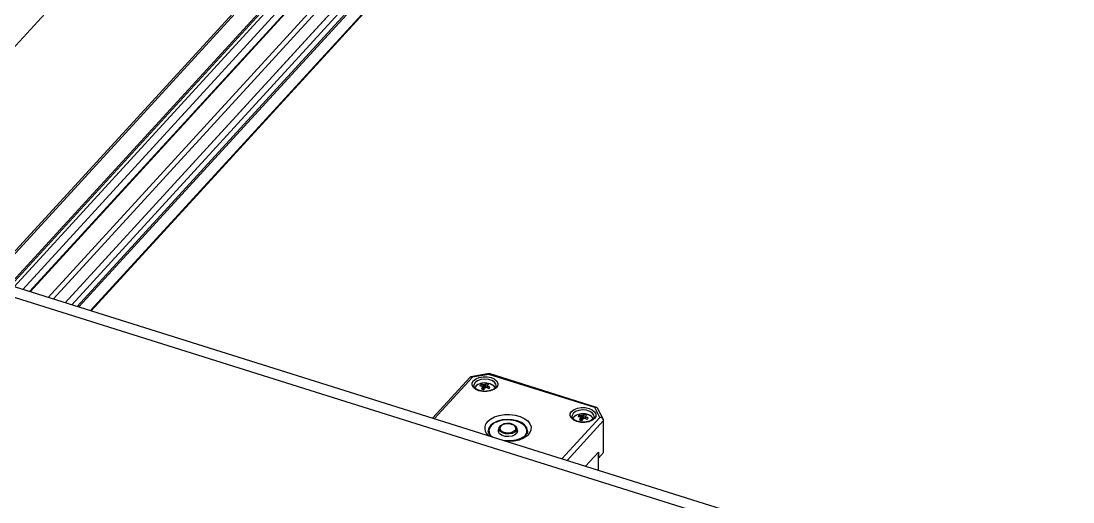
# Model space of a CAD drawing. Header units: millimetres. Extents: x -11 to 294, y 0 to 216.
# Drawn here: x 49.2 to 147, y 92.2 to 136.9 of the extents above; entities that cross this region are included whole.
import ezdxf

# ---------------------------------------------------------------- set-up
doc = ezdxf.new("R2010")
doc.units = ezdxf.units.MM

msp = doc.modelspace()

# ---------------------------------------------------------------- linework, layer by layer
at = {"color": 7, "linetype": 'Continuous', "lineweight": 25}
for p, q in [((83.881, 173.031), (40.68, 125.915)), ((53.275, 110.718), (108.102, 170.513)), ((53.877, 110.53), (107.517, 169.031)), ((55.672, 109.966), (108.047, 167.088)), ((83.947, 154.074), (46.224, 112.933)), ((48.532, 112.208), (86.255, 153.349)), ((49.316, 111.962), (87.039, 153.103)), ((87.678, 152.902), (49.955, 111.761)), ((161.794, 76.641), (40.391, 114.764)), ((162.224, 75.517), (38.553, 114.353)), ((90.951, 103.807), (87.448, 99.987)), ((92.704, 104.133), (91.006, 103.838)), ((92.683, 104.061), (91.144, 103.794)), ((102.533, 100.969), (92.683, 104.061)), ((102.708, 100.992), (92.705, 104.133)), ((91.997, 102.974), (91.97, 103.117)), ((92.105, 102.676), (92.085, 102.877)), ((92.122, 102.671), (92.093, 102.936)), ((92.143, 102.666), (92.159, 103.104)), ((92.259, 102.724), (92.249, 103.106)), ((92.343, 102.82), (92.32, 103.132)), ((92.406, 102.84), (92.423, 103.196)), ((92.519, 102.812), (92.543, 103.014)), ((92.586, 102.777), (92.6, 102.966)), ((103.003, 100.07), (102.533, 100.969)), ((103.334, 99.882), (102.789, 100.923)), ((101.119, 100.109), (101.092, 100.253)), ((101.227, 99.812), (101.207, 100.012)), ((101.244, 99.807), (101.215, 100.071)), ((101.266, 99.801), (101.281, 100.24)), ((101.381, 99.86), (101.371, 100.242)), ((101.465, 99.955), (101.442, 100.268)), ((101.528, 99.976), (101.545, 100.331)), ((101.641, 99.947), (101.665, 100.15)), ((101.708, 99.913), (101.722, 100.101)), ((93.619, 99.011), (93.618, 98.754)), ((94.365, 99.523), (94.355, 99.523)), ((95.284, 98.744), (95.286, 99.001)), ((103.342, 96.797), (103.36, 99.777)), ((102.876, 96.827), (101.677, 95.519)), ((102.865, 95.146), (102.876, 96.827)), ((102.876, 96.827), (102.872, 96.285)), ((103.342, 96.797), (102.872, 96.285))]:
    msp.add_line(p, q, dxfattribs=at)
at = {"color": 8, "linetype": 'Continuous', "lineweight": 25}
for p, q in [((51.68, 111.219), (107.833, 172.461)), ((54.377, 110.373), (108.018, 168.874)), ((46.383, 112.883), (84.106, 154.024)), ((48.061, 112.356), (85.783, 153.497)), ((48.206, 112.31), (85.929, 153.451)), ((50.003, 111.746), (87.726, 152.887)), ((91.144, 103.794), (87.608, 99.937)), ((99.467, 96.213), (103.003, 100.07)), ((103.36, 99.777), (99.952, 96.061))]:
    msp.add_line(p, q, dxfattribs=at)
at = {"color": 8, "linetype": 'Continuous', "lineweight": 25, "flags": 128}
for points in [[(52.166, 111.067), (108.126, 172.097), (116.556, 169.45)], [(53.258, 110.724), (108.116, 170.553), (112.519, 169.171)], [(54.523, 110.327), (108.105, 168.765), (111.408, 167.728)], [(55.615, 109.984), (108.096, 167.221), (110.891, 166.343)], [(91.406, 103.304), (91.295, 103.106), (91.285, 103.028)], [(93.351, 103.016), (93.329, 103.139), (93.195, 103.333), (92.955, 103.489), (92.638, 103.589), (92.282, 103.619), (91.931, 103.577), (91.627, 103.468), (91.406, 103.304)], [(92.54, 99.674), (92.827, 99.914), (93.2, 100.109), (93.642, 100.247), (94.127, 100.323), (94.63, 100.331), (95.123, 100.271), (95.58, 100.147), (95.977, 99.965), (96.291, 99.735), (96.506, 99.469), (96.61, 99.182), (96.598, 98.889), (96.471, 98.606), (96.235, 98.348), (95.902, 98.13), (95.492, 97.962), (95.025, 97.854), (94.528, 97.812), (94.372, 97.813)], [(96.285, 98.792), (96.283, 98.832), (96.205, 99.108), (96.006, 99.362), (95.702, 99.579), (95.313, 99.742), (94.864, 99.842), (94.388, 99.87), (93.916, 99.826), (93.48, 99.713), (93.111, 99.537), (92.833, 99.311)], [(100.528, 100.44), (100.417, 100.241), (100.407, 100.163)], [(102.474, 100.152), (102.451, 100.274), (102.317, 100.468), (102.077, 100.625), (101.76, 100.724), (101.405, 100.755), (101.053, 100.713), (100.749, 100.603), (100.528, 100.44)], [(92.833, 99.311), (92.665, 99.051), (92.618, 98.835)], [(95.286, 98.996), (95.293, 98.985), (95.351, 98.795), (95.288, 98.606), (95.112, 98.444), (94.846, 98.33), (94.528, 98.28), (94.198, 98.301), (93.904, 98.389), (93.683, 98.533), (93.565, 98.714), (93.568, 98.907), (93.619, 99.006)]]:
    msp.add_lwpolyline(points, dxfattribs=at)
at = {"color": 7, "linetype": 'Continuous', "lineweight": 25, "flags": 128}
for points in [[(90.951, 103.807), (90.968, 103.822), (90.996, 103.835), (91.029, 103.839), (91.066, 103.833), (91.104, 103.818), (91.144, 103.794)], [(91.137, 103.28), (91.26, 103.486), (91.486, 103.66), (91.793, 103.784), (92.152, 103.846), (92.528, 103.841), (92.883, 103.768), (93.182, 103.635), (93.398, 103.455), (93.507, 103.245), (93.501, 103.027), (93.378, 102.82), (93.152, 102.647), (92.845, 102.523), (92.486, 102.46), (92.11, 102.466), (91.755, 102.538), (91.456, 102.671), (91.24, 102.851), (91.131, 103.061), (91.137, 103.28)], [(92.855, 103.156), (92.842, 103.161), (92.828, 103.167), (92.814, 103.172), (92.801, 103.177), (92.787, 103.182), (92.773, 103.186), (92.759, 103.191), (92.745, 103.195), (92.627, 103.227), (92.506, 103.249), (92.384, 103.26), (92.261, 103.261), (92.139, 103.252), (92.018, 103.232), (91.899, 103.202), (91.783, 103.163)], [(100.259, 100.415), (100.382, 100.621), (100.608, 100.795), (100.915, 100.919), (101.274, 100.982), (101.65, 100.976), (102.005, 100.903), (102.305, 100.771), (102.52, 100.59), (102.629, 100.381), (102.623, 100.162), (102.5, 99.956), (102.274, 99.782), (101.967, 99.658), (101.608, 99.596), (101.232, 99.601), (100.877, 99.674), (100.578, 99.807), (100.362, 99.987), (100.253, 100.196), (100.259, 100.415)], [(96.049, 98.357), (96.073, 98.388), (96.199, 98.646), (96.206, 98.915), (96.094, 99.176), (95.869, 99.411), (95.548, 99.605), (95.152, 99.745), (94.709, 99.82), (94.247, 99.826), (93.8, 99.762), (93.397, 99.633)], [(101.977, 100.291), (101.964, 100.297), (101.95, 100.302), (101.936, 100.307), (101.923, 100.312), (101.909, 100.317), (101.895, 100.322), (101.881, 100.326), (101.867, 100.331), (101.749, 100.363), (101.628, 100.384), (101.506, 100.396), (101.383, 100.397), (101.261, 100.387), (101.14, 100.368), (101.021, 100.338), (100.905, 100.298)], [(94.368, 99.489), (94.674, 99.473), (94.965, 99.387), (95.177, 99.243), (95.28, 99.063), (95.256, 98.874), (95.11, 98.705), (94.864, 98.582), (94.555, 98.524), (94.231, 98.539), (93.94, 98.625), (93.728, 98.77), (93.626, 98.95), (93.649, 99.139), (93.795, 99.307), (94.041, 99.43), (94.32, 99.486)], [(94.652, 99.494), (94.361, 99.508), (94.083, 99.455), (93.861, 99.345), (93.73, 99.193), (93.709, 99.023), (93.801, 98.861), (93.992, 98.731), (94.253, 98.654), (94.545, 98.64), (94.823, 98.692), (95.045, 98.803), (95.176, 98.955), (95.197, 99.125), (95.105, 99.287), (94.914, 99.417), (94.652, 99.494)]]:
    msp.add_lwpolyline(points, dxfattribs=at)
at = {"color": 7, "linetype": 'Continuous', "lineweight": 25}
for centre, radius, start, end in [((92.787, 104.069), 0.103, 142.1465, 184.27169), ((92.104, 102.875), 0.277, 119.01951, 155.94505), ((91.817, 101.647), 1.341, 80.5863, 88.5334), ((91.981, 101.877), 1.241, 81.73884, 90.51585), ((93.655, 101.791), 1.909, 145.33165, 150.75593), ((91.435, 101.908), 1.221, 57.39764, 60.52003), ((95.325, 102.47), 3.265, 171.7902, 172.84086), ((92.239, 101.453), 1.653, 89.62692, 92.75269), ((94.408, 101.251), 2.605, 143.404, 147.4304), ((92.702, 101.991), 1.203, 108.53374, 112.10171), ((93.222, 101.284), 1.77, 118.17388, 120.7899), ((92.674, 102.672), 0.581, 115.65175, 127.65339), ((92.182, 100.945), 1.91, 81.12317, 83.849), ((92.345, 102.559), 0.642, 62.08681, 83.04671), ((91.622, 100.986), 2.034, 59.14121, 65.16072), ((100.078, 101.728), 7.645, 169.96739, 170.31417), ((91.662, 101.914), 1.409, 48.3055, 51.33486), ((92.975, 102.553), 0.661, 119.86185, 129.92268), ((91.841, 101.413), 1.728, 56.93161, 63.96662), ((92.531, 102.974), 0.277, 299.01951, 335.94505), ((92.29, 103.291), 0.642, 242.08681, 263.04671), ((102.638, 100.817), 0.185, 35.15037, 124.8709), ((101.226, 100.01), 0.277, 119.02065, 155.94271), ((100.939, 98.783), 1.341, 80.58753, 88.53369), ((101.103, 99.012), 1.241, 81.73908, 90.51561), ((102.778, 98.925), 1.911, 145.33334, 150.7534), ((101.412, 100.426), 0.642, 242.08845, 263.04427), ((100.557, 99.042), 1.222, 57.39684, 60.51716), ((104.447, 99.605), 3.265, 171.7902, 172.84086), ((101.361, 98.589), 1.653, 89.62688, 92.75274), ((103.527, 98.388), 2.602, 143.40197, 147.43371), ((101.824, 99.127), 1.203, 108.53374, 112.10171), ((102.347, 98.415), 1.774, 118.17783, 120.78728), ((101.796, 99.808), 0.581, 115.65431, 127.65406), ((101.302, 98.068), 1.922, 81.13188, 83.84028), ((101.467, 99.694), 0.642, 62.08845, 83.04427), ((100.744, 98.12), 2.036, 59.14208, 65.15805), ((109.436, 98.822), 7.883, 169.97264, 170.30892), ((100.786, 99.051), 1.407, 48.30386, 51.33651), ((102.097, 99.688), 0.661, 119.86184, 129.92128), ((100.963, 98.548), 1.728, 56.93224, 63.96665), ((101.653, 100.11), 0.277, 299.02065, 335.94271), ((103.019, 99.724), 0.346, 8.80331, 92.59182), ((93.41, 98.828), 0.724, 176.33056, 227.65163)]:
    msp.add_arc(centre, radius, start, end, dxfattribs=at)
at = {"color": 8, "linetype": 'Continuous', "lineweight": 25}
for centre, radius, start, end in [((91.964, 102.557), 0.632, 106.61094, 157.80589), ((92.676, 102.562), 0.62, 20.67935, 73.18095), ((101.086, 99.692), 0.632, 106.61161, 157.80526), ((101.798, 99.698), 0.62, 20.68807, 73.17223), ((93.17, 99.072), 0.871, 136.26998, 237.53481), ((93.671, 98.666), 1.005, 105.81326, 168.05429)]:
    msp.add_arc(centre, radius, start, end, dxfattribs=at)
at = {"color": 7, "linetype": 'Continuous', "lineweight": 25}
for points, knots in [([(93.344, 103.014), (93.342, 102.979), (93.338, 102.889), (93.222, 102.753), (93.032, 102.624), (92.765, 102.529), (92.456, 102.48), (92.132, 102.486), (91.828, 102.545), (91.572, 102.648), (91.395, 102.78), (91.292, 102.913), (91.293, 102.997), (91.293, 103.026)], [0, 0, 0, 0, 0.040561, 0.106188, 0.201607, 0.31551, 0.442405, 0.574128, 0.700578, 0.811815, 0.900648, 0.965669, 1, 1, 1, 1]), ([(91.715, 103.124), (91.686, 103.113), (91.574, 103.07), (91.442, 102.966), (91.39, 102.85), (91.376, 102.817)], [0, 0, 0, 0, 0.1950367, 0.7716714, 1, 1, 1, 1]), ([(93.258, 102.81), (93.252, 102.828), (93.222, 102.92), (93.07, 103.046), (92.881, 103.159), (92.74, 103.19), (92.688, 103.201)], [0, 0, 0, 0, 0.081823, 0.400743, 0.778974, 1, 1, 1, 1]), ([(102.466, 100.149), (102.464, 100.115), (102.46, 100.024), (102.344, 99.888), (102.155, 99.76), (101.887, 99.664), (101.578, 99.616), (101.254, 99.621), (100.95, 99.68), (100.694, 99.783), (100.517, 99.915), (100.414, 100.048), (100.415, 100.133), (100.415, 100.162)], [0, 0, 0, 0, 0.040561, 0.106189, 0.201608, 0.31551, 0.442404, 0.574127, 0.700577, 0.811814, 0.900647, 0.965668, 1, 1, 1, 1]), ([(100.837, 100.259), (100.809, 100.248), (100.696, 100.205), (100.564, 100.101), (100.513, 99.986), (100.498, 99.953)], [0, 0, 0, 0, 0.195042, 0.771678, 1, 1, 1, 1]), ([(102.38, 99.945), (102.374, 99.964), (102.344, 100.056), (102.192, 100.181), (102.003, 100.295), (101.862, 100.325), (101.81, 100.337)], [0, 0, 0, 0, 0.081823, 0.400743, 0.77897, 1, 1, 1, 1]), ([(93.063, 98.224), (93.047, 98.232), (92.947, 98.283), (92.804, 98.408), (92.67, 98.589), (92.609, 98.737), (92.624, 98.812), (92.627, 98.829)], [0, 0, 0, 0, 0.066125, 0.427784, 0.710299, 0.934103, 1, 1, 1, 1]), ([(96.276, 98.791), (96.275, 98.748), (96.272, 98.639), (96.167, 98.472), (95.988, 98.294), (95.719, 98.129), (95.377, 97.995), (94.98, 97.905), (94.554, 97.863), (94.265, 97.883), (94.12, 97.892)], [0, 0, 0, 0, 0.050259, 0.12743, 0.223456, 0.349844, 0.495854, 0.657335, 0.828463, 1, 1, 1, 1])]:
    msp.add_open_spline(points, degree=3, knots=knots, dxfattribs=at)

doc.saveas('drawing.dxf')
